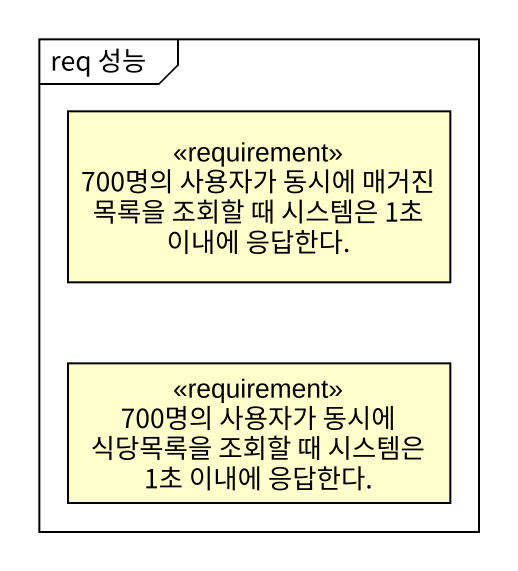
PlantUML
@startuml
mainframe req 성능
hide circle
hide empty members
class "700명의 사용자가 동시에 매거진 목록을 조회할 때 시스템은 1초 이내에 응답한다." as r700명의_사용자가_동시에_매거진_목록을_조회할 <<requirement>>
class "700명의 사용자가 동시에 식당목록을 조회할 때 시스템은 1초 이내에 응답한다." as r700명의_사용자가_동시에_식당목록을_조회할_때 <<requirement>>
@enduml
